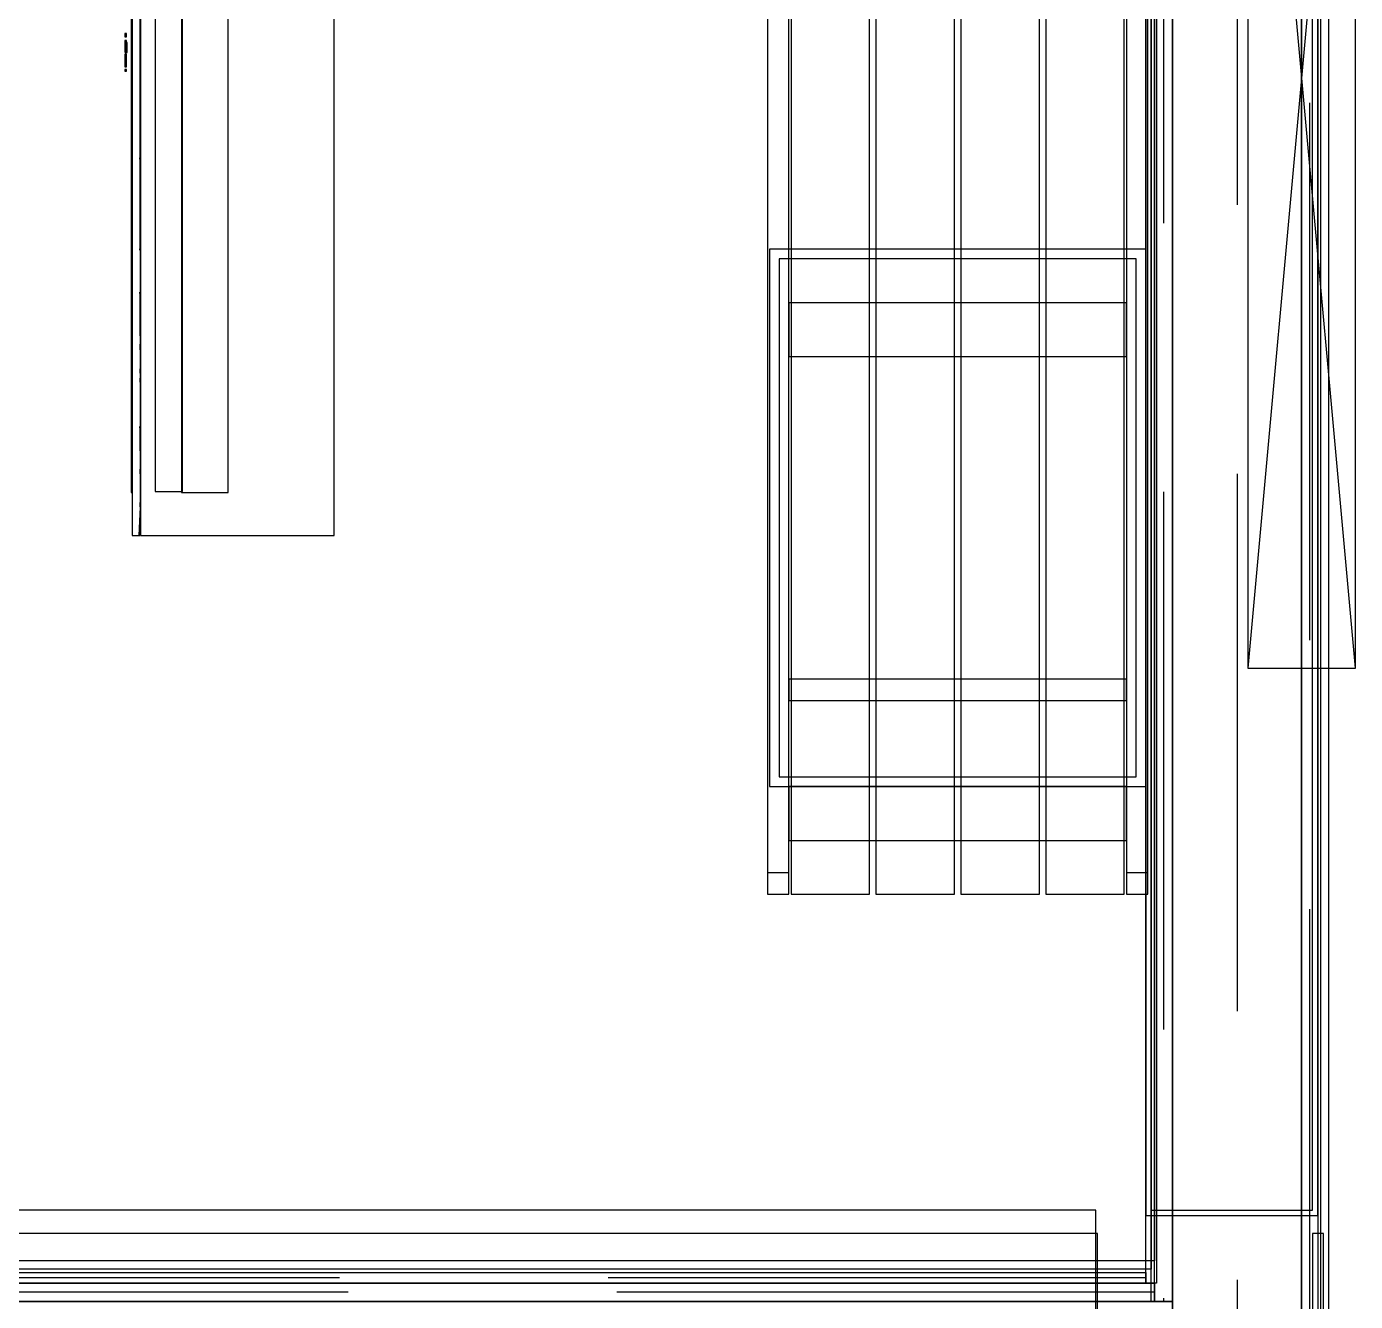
# Model space of a CAD drawing. Extents: x -23.2 to 18.8, y -18.4 to 11.3.
# Drawn here: x 2.718 to 3.954, y -8.394 to -7.208 of the extents above; entities that cross this region are included whole.
import ezdxf

# ---------------------------------------------------------------- set-up
doc = ezdxf.new("R2010")
doc.units = 0
doc.linetypes.add('DASHED', pattern=[0.75, 0.5, -0.25])
for name, color, linetype in [('BUILDINGELEMENTPROXY', 8, 'CONTINUOUS'), ('COVERING', 8, 'CONTINUOUS'), ('CUBIERTAS', 5, 'CONTINUOUS'), ('EJE_MUROS', 8, 'CONTINUOUS'), ('FURNISHINGELEMENT', 8, 'CONTINUOUS'), ('LOSAS', 3, 'CONTINUOUS'), ('MUROS', 7, 'CONTINUOUS'), ('VENTANAS', 4, 'CONTINUOUS'), ('VIGAS', 5, 'CONTINUOUS')]:
    doc.layers.add(name, color=color, linetype=linetype)

msp = doc.modelspace()

# ---------------------------------------------------------------- linework, layer by layer
at = {"layer": 'BUILDINGELEMENTPROXY'}
for p, q in [((2.8157, -6.7416, 6.098), (2.8157, -7.6816, 6.098)), ((2.8235, -7.6483, 6.1037), (2.8229, -6.7416, 6.104)), ((2.8237, -6.7416, 6.1032), (2.8237, -7.6816, 6.1032)), ((3.0038, -7.6816, 6.127), (3.0038, -6.7416, 6.127)), ((2.8149, -6.7816, 5.9478), (2.8149, -7.6416, 5.9478)), ((2.8157, -7.6416, 5.9478), (2.8157, -6.7816, 5.9478)), ((2.8372, -6.7826, 5.8813), (2.8372, -7.6406, 5.8813)), ((2.8618, -6.7816, 5.839), (2.8618, -7.2116, 5.839)), ((2.8627, -7.6406, 5.8395), (2.8627, -6.7826, 5.8395)), ((2.905, -7.6416, 5.8642), (2.905, -6.7816, 5.8642)), ((2.8089, -7.2146, 6.0344), (2.8089, -7.2178, 6.0344)), ((2.8107, -7.2146, 6.0344), (2.8089, -7.2146, 6.0344)), ((2.8089, -7.2178, 6.0344), (2.8107, -7.2178, 6.0344)), ((2.8107, -7.2178, 6.0344), (2.8107, -7.2146, 6.0344)), ((2.8235, -7.214, 6.1037), (2.8234, -7.2092, 6.1038)), ((2.8234, -7.2092, 6.1038), (2.8235, -7.2385, 6.1037)), ((2.8235, -7.214, 6.1037), (2.8234, -7.2092, 6.1038)), ((2.8234, -7.2092, 6.1038), (2.8235, -7.3181, 6.1037)), ((2.8235, -7.214, 6.1037), (2.8234, -7.2092, 6.1038)), ((2.8234, -7.2092, 6.1038), (2.8235, -7.3254, 6.1037)), ((2.8234, -7.2184, 6.1038), (2.8235, -7.214, 6.1037)), ((2.8234, -7.2184, 6.1038), (2.8235, -7.214, 6.1037)), ((2.8234, -7.2184, 6.1038), (2.8235, -7.214, 6.1037)), ((2.8235, -7.2229, 6.1037), (2.8234, -7.2184, 6.1038)), ((2.8235, -7.2229, 6.1037), (2.8234, -7.2184, 6.1038)), ((2.8235, -7.2229, 6.1037), (2.8234, -7.2184, 6.1038)), ((2.8618, -7.2116, 5.839), (2.8618, -7.6416, 5.839)), ((2.8089, -7.2211, 6.0344), (2.8089, -7.2319, 6.0344)), ((2.8107, -7.2211, 6.0344), (2.8089, -7.2211, 6.0344)), ((2.8089, -7.2319, 6.0344), (2.8107, -7.2319, 6.0344)), ((2.8091, -7.223, 6.028), (2.8091, -7.2315, 6.028)), ((2.8109, -7.223, 6.0281), (2.8091, -7.223, 6.028)), ((2.8091, -7.2315, 6.028), (2.8109, -7.2315, 6.0281)), ((2.8094, -7.223, 6.0212), (2.8094, -7.2322, 6.0212)), ((2.8112, -7.223, 6.0213), (2.8094, -7.223, 6.0212)), ((2.8107, -7.2319, 6.0344), (2.8107, -7.2211, 6.0344)), ((2.8109, -7.2315, 6.0281), (2.8109, -7.223, 6.0281)), ((2.8112, -7.2322, 6.0213), (2.8112, -7.223, 6.0213)), ((2.8234, -7.2336, 6.1038), (2.8235, -7.2275, 6.1037)), ((2.8234, -7.2336, 6.1038), (2.8235, -7.2275, 6.1037)), ((2.8234, -7.2336, 6.1038), (2.8235, -7.2275, 6.1037)), ((2.8235, -7.2275, 6.1037), (2.8235, -7.2229, 6.1037)), ((2.8235, -7.2275, 6.1037), (2.8235, -7.2229, 6.1037)), ((2.8235, -7.2275, 6.1037), (2.8235, -7.2229, 6.1037)), ((2.8089, -7.2338, 6.0344), (2.8089, -7.2456, 6.0344)), ((2.8107, -7.2338, 6.0344), (2.8089, -7.2338, 6.0344)), ((2.8094, -7.2322, 6.0212), (2.8112, -7.2322, 6.0213)), ((2.8107, -7.2456, 6.0344), (2.8107, -7.2338, 6.0344)), ((2.8235, -7.2385, 6.1037), (2.8234, -7.2336, 6.1038)), ((2.8235, -7.2385, 6.1037), (2.8234, -7.2336, 6.1038)), ((2.8235, -7.2385, 6.1037), (2.8234, -7.2336, 6.1038)), ((2.8235, -7.2451, 6.1037), (2.8235, -7.2385, 6.1037)), ((2.8235, -7.2451, 6.1037), (2.8235, -7.2385, 6.1037)), ((2.8089, -7.2456, 6.0344), (2.8107, -7.2456, 6.0344)), ((2.8089, -7.248, 6.0344), (2.8089, -7.2498, 6.0344)), ((2.8107, -7.248, 6.0344), (2.8089, -7.248, 6.0344)), ((2.8089, -7.2498, 6.0344), (2.8107, -7.2498, 6.0344)), ((2.8107, -7.2498, 6.0344), (2.8107, -7.248, 6.0344)), ((2.8234, -7.2568, 6.1038), (2.8235, -7.2501, 6.1037)), ((2.8234, -7.2568, 6.1038), (2.8235, -7.2501, 6.1037)), ((2.8235, -7.2501, 6.1037), (2.8235, -7.2451, 6.1037)), ((2.8235, -7.2501, 6.1037), (2.8235, -7.2451, 6.1037)), ((2.8235, -7.2619, 6.1038), (2.8234, -7.2568, 6.1038)), ((2.8235, -7.2619, 6.1038), (2.8234, -7.2568, 6.1038)), ((2.8235, -7.2694, 6.1038), (2.8235, -7.2619, 6.1038)), ((2.8235, -7.2694, 6.1038), (2.8235, -7.2619, 6.1038)), ((2.8234, -7.2864, 6.1038), (2.8235, -7.2814, 6.1037)), ((2.8234, -7.2864, 6.1038), (2.8235, -7.2814, 6.1037)), ((2.8235, -7.274, 6.1037), (2.8235, -7.2694, 6.1038)), ((2.8235, -7.274, 6.1037), (2.8235, -7.2694, 6.1038)), ((2.8235, -7.2814, 6.1037), (2.8235, -7.274, 6.1037)), ((2.8235, -7.2814, 6.1037), (2.8235, -7.274, 6.1037)), ((2.8235, -7.2908, 6.1037), (2.8234, -7.2864, 6.1038)), ((2.8235, -7.2908, 6.1037), (2.8234, -7.2864, 6.1038)), ((2.8234, -7.2951, 6.1038), (2.8235, -7.2908, 6.1037)), ((2.8234, -7.2951, 6.1038), (2.8235, -7.2908, 6.1037)), ((2.8235, -7.2996, 6.1037), (2.8234, -7.2951, 6.1038)), ((2.8235, -7.2996, 6.1037), (2.8234, -7.2951, 6.1038)), ((2.8235, -7.3062, 6.1037), (2.8235, -7.2996, 6.1037)), ((2.8235, -7.3062, 6.1037), (2.8235, -7.2996, 6.1037)), ((2.8235, -7.3107, 6.1038), (2.8235, -7.3062, 6.1037)), ((2.8235, -7.3107, 6.1038), (2.8235, -7.3062, 6.1037)), ((2.8235, -7.3181, 6.1037), (2.8235, -7.3107, 6.1038)), ((2.8235, -7.3181, 6.1037), (2.8235, -7.3107, 6.1038)), ((2.8235, -7.3254, 6.1037), (2.8235, -7.3181, 6.1037)), ((2.8235, -7.3361, 6.1038), (2.8229, -7.3302, 6.104)), ((2.8229, -7.3302, 6.104), (2.8235, -7.3915, 6.1037)), ((2.8235, -7.3361, 6.1038), (2.8229, -7.3302, 6.104)), ((2.8229, -7.3302, 6.104), (2.8235, -7.4103, 6.1038)), ((2.8235, -7.3361, 6.1038), (2.8229, -7.3302, 6.104)), ((2.8229, -7.3302, 6.104), (2.8229, -7.4161, 6.104)), ((2.8234, -7.3414, 6.1038), (2.8235, -7.3361, 6.1038)), ((2.8234, -7.3414, 6.1038), (2.8235, -7.3361, 6.1038)), ((2.8234, -7.3414, 6.1038), (2.8235, -7.3361, 6.1038)), ((2.8235, -7.3462, 6.1037), (2.8234, -7.3414, 6.1038)), ((2.8235, -7.3462, 6.1037), (2.8234, -7.3414, 6.1038)), ((2.8235, -7.3462, 6.1037), (2.8234, -7.3414, 6.1038)), ((2.8234, -7.3585, 6.1038), (2.8235, -7.3537, 6.1037)), ((2.8234, -7.3585, 6.1038), (2.8235, -7.3537, 6.1037)), ((2.8234, -7.3585, 6.1038), (2.8235, -7.3537, 6.1037)), ((2.8235, -7.3537, 6.1037), (2.8235, -7.3462, 6.1037)), ((2.8235, -7.3537, 6.1037), (2.8235, -7.3462, 6.1037)), ((2.8235, -7.3537, 6.1037), (2.8235, -7.3462, 6.1037)), ((2.8235, -7.3634, 6.1037), (2.8234, -7.3585, 6.1038)), ((2.8235, -7.3634, 6.1037), (2.8234, -7.3585, 6.1038)), ((2.8235, -7.3634, 6.1037), (2.8234, -7.3585, 6.1038)), ((2.8235, -7.37, 6.1037), (2.8235, -7.3634, 6.1037)), ((2.8235, -7.37, 6.1037), (2.8235, -7.3634, 6.1037)), ((2.8235, -7.37, 6.1037), (2.8235, -7.3634, 6.1037)), ((2.8234, -7.3818, 6.1038), (2.8235, -7.375, 6.1037)), ((2.8234, -7.3818, 6.1038), (2.8235, -7.375, 6.1037)), ((2.8234, -7.3818, 6.1038), (2.8235, -7.375, 6.1037)), ((2.8235, -7.375, 6.1037), (2.8235, -7.37, 6.1037)), ((2.8235, -7.375, 6.1037), (2.8235, -7.37, 6.1037)), ((2.8235, -7.375, 6.1037), (2.8235, -7.37, 6.1037)), ((2.8235, -7.3868, 6.1038), (2.8234, -7.3818, 6.1038)), ((2.8235, -7.3868, 6.1038), (2.8234, -7.3818, 6.1038)), ((2.8235, -7.3868, 6.1038), (2.8234, -7.3818, 6.1038)), ((2.8235, -7.3915, 6.1037), (2.8235, -7.3868, 6.1038)), ((2.8235, -7.3915, 6.1037), (2.8235, -7.3868, 6.1038)), ((2.8235, -7.3915, 6.1037), (2.8235, -7.3868, 6.1038)), ((2.8235, -7.3958, 6.1037), (2.8235, -7.3915, 6.1037)), ((2.8235, -7.3958, 6.1037), (2.8235, -7.3915, 6.1037)), ((2.8234, -7.4049, 6.1038), (2.8235, -7.4002, 6.1037)), ((2.8234, -7.4049, 6.1038), (2.8235, -7.4002, 6.1037)), ((2.8235, -7.4103, 6.1038), (2.8234, -7.4049, 6.1038)), ((2.8235, -7.4103, 6.1038), (2.8234, -7.4049, 6.1038)), ((2.8235, -7.4002, 6.1037), (2.8235, -7.3958, 6.1037)), ((2.8235, -7.4002, 6.1037), (2.8235, -7.3958, 6.1037)), ((2.8229, -7.4161, 6.104), (2.8235, -7.4103, 6.1038)), ((2.8235, -7.4255, 6.1038), (2.8235, -7.4209, 6.1037)), ((2.8235, -7.4209, 6.1037), (2.8235, -7.4503, 6.1037)), ((2.8235, -7.4303, 6.1037), (2.8235, -7.4255, 6.1038)), ((2.8235, -7.4356, 6.1037), (2.8235, -7.4303, 6.1037)), ((2.8235, -7.4409, 6.1037), (2.8235, -7.4356, 6.1037)), ((2.8235, -7.4456, 6.1038), (2.8235, -7.4409, 6.1037)), ((2.8235, -7.4503, 6.1037), (2.8235, -7.4456, 6.1038)), ((2.8235, -7.461, 6.1038), (2.8229, -7.4552, 6.104)), ((2.8229, -7.4552, 6.104), (2.8235, -7.4883, 6.1037)), ((2.8235, -7.461, 6.1038), (2.8229, -7.4552, 6.104)), ((2.8229, -7.4552, 6.104), (2.8235, -7.4948, 6.1037)), ((2.8235, -7.461, 6.1038), (2.8229, -7.4552, 6.104)), ((2.8229, -7.4552, 6.104), (2.8235, -7.5118, 6.1038)), ((2.8235, -7.461, 6.1038), (2.8229, -7.4552, 6.104)), ((2.8229, -7.4552, 6.104), (2.8234, -7.5287, 6.1038)), ((2.8235, -7.461, 6.1038), (2.8229, -7.4552, 6.104)), ((2.8229, -7.4552, 6.104), (2.8234, -7.5371, 6.1038)), ((2.8235, -7.461, 6.1038), (2.8229, -7.4552, 6.104)), ((2.8229, -7.4552, 6.104), (2.8235, -7.5751, 6.1037)), ((2.8234, -7.4663, 6.1038), (2.8235, -7.461, 6.1038)), ((2.8234, -7.4663, 6.1038), (2.8235, -7.461, 6.1038)), ((2.8234, -7.4663, 6.1038), (2.8235, -7.461, 6.1038)), ((2.8234, -7.4663, 6.1038), (2.8235, -7.461, 6.1038)), ((2.8234, -7.4663, 6.1038), (2.8235, -7.461, 6.1038)), ((2.8234, -7.4663, 6.1038), (2.8235, -7.461, 6.1038)), ((2.8235, -7.4711, 6.1037), (2.8234, -7.4663, 6.1038)), ((2.8235, -7.4711, 6.1037), (2.8234, -7.4663, 6.1038)), ((2.8235, -7.4711, 6.1037), (2.8234, -7.4663, 6.1038)), ((2.8235, -7.4711, 6.1037), (2.8234, -7.4663, 6.1038)), ((2.8235, -7.4711, 6.1037), (2.8234, -7.4663, 6.1038)), ((2.8235, -7.4711, 6.1037), (2.8234, -7.4663, 6.1038)), ((2.8234, -7.4834, 6.1038), (2.8235, -7.4786, 6.1037)), ((2.8234, -7.4834, 6.1038), (2.8235, -7.4786, 6.1037)), ((2.8234, -7.4834, 6.1038), (2.8235, -7.4786, 6.1037)), ((2.8234, -7.4834, 6.1038), (2.8235, -7.4786, 6.1037)), ((2.8234, -7.4834, 6.1038), (2.8235, -7.4786, 6.1037)), ((2.8234, -7.4834, 6.1038), (2.8235, -7.4786, 6.1037)), ((2.8235, -7.4786, 6.1037), (2.8235, -7.4711, 6.1037)), ((2.8235, -7.4786, 6.1037), (2.8235, -7.4711, 6.1037)), ((2.8235, -7.4786, 6.1037), (2.8235, -7.4711, 6.1037)), ((2.8235, -7.4786, 6.1037), (2.8235, -7.4711, 6.1037)), ((2.8235, -7.4786, 6.1037), (2.8235, -7.4711, 6.1037)), ((2.8235, -7.4786, 6.1037), (2.8235, -7.4711, 6.1037)), ((2.8235, -7.4883, 6.1037), (2.8234, -7.4834, 6.1038)), ((2.8235, -7.4883, 6.1037), (2.8234, -7.4834, 6.1038)), ((2.8235, -7.4883, 6.1037), (2.8234, -7.4834, 6.1038)), ((2.8235, -7.4883, 6.1037), (2.8234, -7.4834, 6.1038)), ((2.8235, -7.4883, 6.1037), (2.8234, -7.4834, 6.1038)), ((2.8235, -7.4883, 6.1037), (2.8234, -7.4834, 6.1038)), ((2.8235, -7.4948, 6.1037), (2.8235, -7.4883, 6.1037)), ((2.8235, -7.4948, 6.1037), (2.8235, -7.4883, 6.1037)), ((2.8235, -7.4948, 6.1037), (2.8235, -7.4883, 6.1037)), ((2.8235, -7.4948, 6.1037), (2.8235, -7.4883, 6.1037)), ((2.8235, -7.4948, 6.1037), (2.8235, -7.4883, 6.1037)), ((2.8234, -7.5067, 6.1038), (2.8235, -7.4998, 6.1037)), ((2.8234, -7.5067, 6.1038), (2.8235, -7.4998, 6.1037)), ((2.8234, -7.5067, 6.1038), (2.8235, -7.4998, 6.1037)), ((2.8234, -7.5067, 6.1038), (2.8235, -7.4998, 6.1037)), ((2.8235, -7.4998, 6.1037), (2.8235, -7.4948, 6.1037)), ((2.8235, -7.4998, 6.1037), (2.8235, -7.4948, 6.1037)), ((2.8235, -7.4998, 6.1037), (2.8235, -7.4948, 6.1037)), ((2.8235, -7.4998, 6.1037), (2.8235, -7.4948, 6.1037)), ((2.8235, -7.5118, 6.1038), (2.8234, -7.5067, 6.1038)), ((2.8235, -7.5118, 6.1038), (2.8234, -7.5067, 6.1038)), ((2.8235, -7.5118, 6.1038), (2.8234, -7.5067, 6.1038)), ((2.8235, -7.5118, 6.1038), (2.8234, -7.5067, 6.1038)), ((2.8235, -7.5191, 6.1037), (2.8235, -7.5118, 6.1038)), ((2.8235, -7.5191, 6.1037), (2.8235, -7.5118, 6.1038)), ((2.8235, -7.5191, 6.1037), (2.8235, -7.5118, 6.1038)), ((2.8234, -7.5287, 6.1038), (2.8235, -7.5237, 6.1037)), ((2.8234, -7.5287, 6.1038), (2.8235, -7.5237, 6.1037)), ((2.8234, -7.5287, 6.1038), (2.8235, -7.5237, 6.1037)), ((2.8235, -7.5329, 6.1037), (2.8234, -7.5287, 6.1038)), ((2.8235, -7.5329, 6.1037), (2.8234, -7.5287, 6.1038)), ((2.8235, -7.5237, 6.1037), (2.8235, -7.5191, 6.1037)), ((2.8235, -7.5237, 6.1037), (2.8235, -7.5191, 6.1037)), ((2.8235, -7.5237, 6.1037), (2.8235, -7.5191, 6.1037)), ((2.8234, -7.5371, 6.1038), (2.8235, -7.5329, 6.1037)), ((2.8234, -7.5371, 6.1038), (2.8235, -7.5329, 6.1037)), ((2.8235, -7.5416, 6.1037), (2.8234, -7.5371, 6.1038)), ((2.8235, -7.5467, 6.1037), (2.8235, -7.5416, 6.1037)), ((2.8235, -7.5528, 6.1038), (2.8235, -7.5467, 6.1037)), ((2.8235, -7.5606, 6.1038), (2.8235, -7.5528, 6.1038)), ((2.8235, -7.5678, 6.1037), (2.8235, -7.5606, 6.1038)), ((2.8235, -7.5751, 6.1037), (2.8235, -7.5678, 6.1037)), ((2.8235, -7.5859, 6.1038), (2.8229, -7.5801, 6.104)), ((2.8229, -7.5801, 6.104), (2.8234, -7.6222, 6.1038)), ((2.8235, -7.5859, 6.1038), (2.8229, -7.5801, 6.104)), ((2.8229, -7.5801, 6.104), (2.8235, -7.6271, 6.1037)), ((2.8235, -7.5859, 6.1038), (2.8229, -7.5801, 6.104)), ((2.8229, -7.5801, 6.104), (2.8235, -7.632, 6.1038)), ((2.8235, -7.5859, 6.1038), (2.8229, -7.5801, 6.104)), ((2.8229, -7.5801, 6.104), (2.8235, -7.6368, 6.1038)), ((2.8234, -7.5912, 6.1038), (2.8235, -7.5859, 6.1038)), ((2.8234, -7.5912, 6.1038), (2.8235, -7.5859, 6.1038)), ((2.8234, -7.5912, 6.1038), (2.8235, -7.5859, 6.1038)), ((2.8234, -7.5912, 6.1038), (2.8235, -7.5859, 6.1038)), ((2.8235, -7.5959, 6.1037), (2.8234, -7.5912, 6.1038)), ((2.8235, -7.5959, 6.1037), (2.8234, -7.5912, 6.1038)), ((2.8235, -7.5959, 6.1037), (2.8234, -7.5912, 6.1038)), ((2.8235, -7.5959, 6.1037), (2.8234, -7.5912, 6.1038)), ((2.8234, -7.6005, 6.1038), (2.8235, -7.5959, 6.1037)), ((2.8234, -7.6005, 6.1038), (2.8235, -7.5959, 6.1037)), ((2.8234, -7.6005, 6.1038), (2.8235, -7.5959, 6.1037)), ((2.8234, -7.6005, 6.1038), (2.8235, -7.5959, 6.1037)), ((2.8235, -7.6055, 6.1037), (2.8234, -7.6005, 6.1038)), ((2.8235, -7.6055, 6.1037), (2.8234, -7.6005, 6.1038)), ((2.8235, -7.6055, 6.1037), (2.8234, -7.6005, 6.1038)), ((2.8235, -7.6055, 6.1037), (2.8234, -7.6005, 6.1038)), ((2.8235, -7.6102, 6.1037), (2.8235, -7.6055, 6.1037)), ((2.8235, -7.6102, 6.1037), (2.8235, -7.6055, 6.1037)), ((2.8235, -7.6102, 6.1037), (2.8235, -7.6055, 6.1037)), ((2.8235, -7.6102, 6.1037), (2.8235, -7.6055, 6.1037)), ((2.8235, -7.6172, 6.1037), (2.8235, -7.6102, 6.1037)), ((2.8235, -7.6172, 6.1037), (2.8235, -7.6102, 6.1037)), ((2.8235, -7.6172, 6.1037), (2.8235, -7.6102, 6.1037)), ((2.8235, -7.6172, 6.1037), (2.8235, -7.6102, 6.1037)), ((2.8234, -7.6222, 6.1038), (2.8235, -7.6172, 6.1037)), ((2.8234, -7.6222, 6.1038), (2.8235, -7.6172, 6.1037)), ((2.8234, -7.6222, 6.1038), (2.8235, -7.6172, 6.1037)), ((2.8234, -7.6222, 6.1038), (2.8235, -7.6172, 6.1037)), ((2.8235, -7.6271, 6.1037), (2.8234, -7.6222, 6.1038)), ((2.8235, -7.6271, 6.1037), (2.8234, -7.6222, 6.1038)), ((2.8235, -7.6271, 6.1037), (2.8234, -7.6222, 6.1038)), ((2.8235, -7.632, 6.1038), (2.8235, -7.6271, 6.1037)), ((2.8235, -7.632, 6.1038), (2.8235, -7.6271, 6.1037)), ((2.8235, -7.6368, 6.1038), (2.8235, -7.632, 6.1038)), ((2.8149, -7.6416, 5.9478), (2.8157, -7.6416, 5.9478)), ((2.8235, -7.6483, 6.1037), (2.8221, -7.6816, 6.104)), ((2.8235, -7.6483, 6.1037), (2.8229, -7.6816, 6.104)), ((2.8234, -7.6528, 6.1038), (2.8235, -7.6483, 6.1037)), ((2.8234, -7.6528, 6.1038), (2.8235, -7.6483, 6.1037)), ((2.8235, -7.6483, 6.1037), (2.8234, -7.6621, 6.1038)), ((2.8234, -7.6528, 6.1038), (2.8235, -7.6483, 6.1037)), ((2.8234, -7.6528, 6.1038), (2.8235, -7.6483, 6.1037)), ((2.8234, -7.6528, 6.1038), (2.8235, -7.6483, 6.1037)), ((2.8235, -7.6483, 6.1037), (2.8235, -7.6573, 6.1037)), ((2.8372, -7.6406, 5.8813), (2.838, -7.6406, 5.8818)), ((2.838, -7.6406, 5.8818), (2.8627, -7.6406, 5.8395)), ((2.8618, -7.6416, 5.839), (2.905, -7.6416, 5.8642)), ((2.8235, -7.6573, 6.1037), (2.8234, -7.6528, 6.1038)), ((2.8235, -7.6573, 6.1037), (2.8234, -7.6528, 6.1038)), ((2.8235, -7.6573, 6.1037), (2.8234, -7.6528, 6.1038)), ((2.8235, -7.6573, 6.1037), (2.8234, -7.6528, 6.1038)), ((2.8235, -7.6573, 6.1037), (2.8234, -7.6528, 6.1038)), ((2.8234, -7.6621, 6.1038), (2.8235, -7.6573, 6.1037)), ((2.8234, -7.6621, 6.1038), (2.8235, -7.6573, 6.1037)), ((2.8234, -7.6621, 6.1038), (2.8235, -7.6573, 6.1037)), ((2.8234, -7.6621, 6.1038), (2.8235, -7.6573, 6.1037)), ((2.8235, -7.6662, 6.1037), (2.8234, -7.6621, 6.1038)), ((2.8235, -7.6662, 6.1037), (2.8234, -7.6621, 6.1038)), ((2.8235, -7.6662, 6.1037), (2.8234, -7.6621, 6.1038)), ((2.8229, -7.6816, 6.104), (2.8235, -7.675, 6.1037)), ((2.8229, -7.6816, 6.104), (2.8235, -7.675, 6.1037)), ((2.8229, -7.6816, 6.104), (2.8235, -7.675, 6.1037)), ((2.8235, -7.6703, 6.1037), (2.8235, -7.6662, 6.1037)), ((2.8235, -7.6703, 6.1037), (2.8235, -7.6662, 6.1037)), ((2.8235, -7.6703, 6.1037), (2.8235, -7.6662, 6.1037)), ((2.8235, -7.675, 6.1037), (2.8235, -7.6703, 6.1037)), ((2.8235, -7.675, 6.1037), (2.8235, -7.6703, 6.1037)), ((2.8235, -7.675, 6.1037), (2.8235, -7.6703, 6.1037)), ((2.8157, -7.6816, 6.098), (2.8209, -7.6816, 6.1036)), ((2.8209, -7.6816, 6.1036), (2.8221, -7.6816, 6.104)), ((2.8221, -7.6816, 6.104), (2.8229, -7.6816, 6.104)), ((2.8221, -7.6816, 6.104), (2.8229, -7.6816, 6.104)), ((2.8237, -7.6816, 6.1032), (2.8263, -7.6816, 6.1058)), ((2.8263, -7.6816, 6.1058), (2.8543, -7.6816, 6.1143)), ((2.8543, -7.6816, 6.1143), (2.8566, -7.6816, 6.1165)), ((2.8566, -7.6816, 6.1165), (2.8572, -7.6816, 6.1168)), ((2.8572, -7.6816, 6.1168), (2.8578, -7.6816, 6.117)), ((2.8578, -7.6816, 6.117), (2.9052, -7.6816, 6.1227)), ((2.9052, -7.6816, 6.1227), (2.9528, -7.6816, 6.1255)), ((2.9528, -7.6816, 6.1255), (3.0038, -7.6816, 6.127))]:
    msp.add_line(p, q, dxfattribs=at)
at = {"layer": 'COVERING'}
for p, q in [((3.7638, -8.3941), (3.7638, -6.1091)), ((3.9288, -6.1307), (3.9288, -8.5291)), ((-5.4478, -8.3941), (3.7638, -8.3941))]:
    msp.add_line(p, q, dxfattribs=at)
at = {"layer": 'CUBIERTAS'}
msp.add_line((3.9213, -6.1616, 3.6732), (3.9213, -8.5291, 3.6732), dxfattribs=at)
at = {"layer": 'EJE_MUROS', "linetype": 'DASHED'}
for p, q in [((3.8438, -6.1241), (3.8438, -8.5141)), ((3.7753, -6.1411), (3.7753, -8.3941)), ((3.9113, -8.5291), (3.9113, -6.1391)), ((3.7638, -6.1511), (3.7638, -8.3771)), ((3.7588, -8.3721), (1.8808, -8.3721)), ((3.7668, -8.3856), (1.8638, -8.3856))]:
    msp.add_line(p, q, dxfattribs=at)
at = {"layer": 'FURNISHINGELEMENT'}
for p, q in [((3.4068, -6.5152, 3.92), (3.4068, -8.0152, 3.92)), ((3.4268, -8.0152, 3.92), (3.4268, -6.5152, 3.92)), ((3.4288, -6.5152, 3.9198), (3.4288, -8.0152, 3.9198)), ((3.4288, -6.5152, 3.6398), (3.4288, -8.0152, 3.6398)), ((3.5018, -8.0152, 3.9198), (3.5018, -6.5152, 3.9198)), ((3.5018, -8.0152, 3.6398), (3.5018, -6.5152, 3.6398)), ((3.5078, -6.5152, 3.9198), (3.5078, -8.0152, 3.9198)), ((3.5078, -6.5152, 3.6398), (3.5078, -8.0152, 3.6398)), ((3.5808, -8.0152, 3.9198), (3.5808, -6.5152, 3.9198)), ((3.5808, -8.0152, 3.6398), (3.5808, -6.5152, 3.6398)), ((3.5868, -6.5152, 3.9198), (3.5868, -8.0152, 3.9198)), ((3.5868, -6.5152, 3.6398), (3.5868, -8.0152, 3.6398)), ((3.6598, -8.0152, 3.9198), (3.6598, -6.5152, 3.9198)), ((3.6598, -8.0152, 3.6398), (3.6598, -6.5152, 3.6398)), ((3.6658, -6.5152, 3.9198), (3.6658, -8.0152, 3.9198)), ((3.6658, -6.5152, 3.6398), (3.6658, -8.0152, 3.6398)), ((3.7388, -8.0152, 3.9198), (3.7388, -6.5152, 3.9198)), ((3.7388, -8.0152, 3.6398), (3.7388, -6.5152, 3.6398)), ((3.7408, -6.5152, 3.92), (3.7408, -8.0152, 3.92)), ((3.7608, -8.0152, 3.92), (3.7608, -6.5152, 3.92)), ((3.4068, -6.5352, 3.64), (3.4068, -7.9952, 3.64)), ((3.4268, -7.9952, 3.64), (3.4268, -6.5352, 3.64)), ((3.7408, -6.5352, 3.64), (3.7408, -7.9952, 3.64)), ((3.7608, -7.9952, 3.64), (3.7608, -6.5352, 3.64)), ((3.4088, -7.4152, 3.9567), (3.4088, -7.9152, 3.9567)), ((3.7588, -7.4152, 3.9567), (3.4088, -7.4152, 3.9567)), ((3.7588, -7.9152, 3.9567), (3.7588, -7.4152, 3.9567)), ((3.4178, -7.4242, 3.9308), (3.4178, -7.9062, 3.9308)), ((3.7498, -7.4242, 3.9308), (3.4178, -7.4242, 3.9308)), ((3.7498, -7.9062, 3.9308), (3.7498, -7.4242, 3.9308)), ((3.7408, -7.4652, 3.6323), (3.4268, -7.4652, 3.6323)), ((3.4268, -7.4652, 3.6323), (3.4268, -7.5152, 3.6323)), ((3.7408, -7.4652, 3.9123), (3.4268, -7.4652, 3.9123)), ((3.4268, -7.4652, 3.9123), (3.4268, -7.5152, 3.9123)), ((3.7408, -7.5152, 3.6323), (3.7408, -7.4652, 3.6323)), ((3.7408, -7.5152, 3.9123), (3.7408, -7.4652, 3.9123)), ((3.4268, -7.5152, 3.6323), (3.7408, -7.5152, 3.6323)), ((3.4268, -7.5152, 3.9123), (3.7408, -7.5152, 3.9123)), ((3.7408, -7.8152, 3.62), (3.4268, -7.8152, 3.62)), ((3.4268, -7.8152, 3.62), (3.4268, -7.8352, 3.62)), ((3.7408, -7.8352, 3.62), (3.7408, -7.8152, 3.62)), ((3.4268, -7.8352, 3.62), (3.7408, -7.8352, 3.62)), ((3.4178, -7.9062, 3.9308), (3.7498, -7.9062, 3.9308)), ((3.4088, -7.9152, 3.9567), (3.7588, -7.9152, 3.9567)), ((3.7408, -7.9152, 3.6323), (3.4268, -7.9152, 3.6323)), ((3.4268, -7.9152, 3.6323), (3.4268, -7.9652, 3.6323)), ((3.7408, -7.9152, 3.9123), (3.4268, -7.9152, 3.9123)), ((3.4268, -7.9152, 3.9123), (3.4268, -7.9652, 3.9123)), ((3.7408, -7.9652, 3.6323), (3.7408, -7.9152, 3.6323)), ((3.7408, -7.9652, 3.9123), (3.7408, -7.9152, 3.9123)), ((3.4268, -7.9652, 3.6323), (3.7408, -7.9652, 3.6323)), ((3.4268, -7.9652, 3.9123), (3.7408, -7.9652, 3.9123)), ((3.4068, -7.9952, 3.64), (3.4268, -7.9952, 3.64)), ((3.7408, -7.9952, 3.64), (3.7608, -7.9952, 3.64)), ((3.4068, -8.0152, 3.92), (3.4268, -8.0152, 3.92)), ((3.4288, -8.0152, 3.9198), (3.5018, -8.0152, 3.9198)), ((3.4288, -8.0152, 3.6398), (3.5018, -8.0152, 3.6398)), ((3.5078, -8.0152, 3.9198), (3.5808, -8.0152, 3.9198)), ((3.5078, -8.0152, 3.6398), (3.5808, -8.0152, 3.6398)), ((3.5868, -8.0152, 3.9198), (3.6598, -8.0152, 3.9198)), ((3.5868, -8.0152, 3.6398), (3.6598, -8.0152, 3.6398)), ((3.6658, -8.0152, 3.9198), (3.7388, -8.0152, 3.9198)), ((3.6658, -8.0152, 3.6398), (3.7388, -8.0152, 3.6398)), ((3.7408, -8.0152, 3.92), (3.7608, -8.0152, 3.92))]:
    msp.add_line(p, q, dxfattribs=at)
at = {"layer": 'LOSAS'}
for p, q in [((3.7668, -5.9562), (3.7668, -8.3562)), ((3.7638, -6.2891), (3.7638, -8.3641)), ((3.7668, -8.3562), (-5.4062, -8.3562)), ((3.7638, -8.3641), (-5.4178, -8.3641))]:
    msp.add_line(p, q, dxfattribs=at)
at = {"layer": 'MUROS'}
for p, q in [((3.7838, -8.5141), (3.7838, -6.1241)), ((3.9038, -6.1241), (3.9038, -8.5141)), ((3.7668, -8.3941), (3.7668, -6.1411)), ((3.7838, -6.1411), (3.7838, -8.3941)), ((3.9038, -8.5291), (3.9038, -6.1391)), ((3.9188, -6.1391), (3.9188, -8.5291)), ((3.7588, -8.3771), (3.7588, -6.1511)), ((3.7688, -6.1511), (3.7688, -8.3771)), ((1.8808, -8.3671), (3.7588, -8.3671)), ((3.7588, -8.3671), (3.7588, -8.3771)), ((1.8638, -8.3771), (3.7668, -8.3771)), ((3.7588, -8.3771), (1.8808, -8.3771)), ((3.7688, -8.3771), (3.7588, -8.3771)), ((3.7668, -8.3771), (3.7668, -8.3941)), ((1.8638, -8.3941), (3.7838, -8.3941)), ((3.7668, -8.3941), (1.8638, -8.3941)), ((3.7838, -8.3941), (3.7668, -8.3941)), ((3.7838, -8.3941), (3.7838, -8.5141))]:
    msp.add_line(p, q, dxfattribs=at)
at = {"layer": 'VENTANAS'}
for p, q in [((3.8538, -6.705), (3.8538, -7.805)), ((3.9538, -7.805), (3.8538, -6.705)), ((3.9538, -6.705), (3.8538, -7.805)), ((3.8538, -6.705), (3.8538, -7.805)), ((3.9538, -7.805), (3.8538, -6.705)), ((3.9538, -6.705), (3.8538, -7.805)), ((3.8538, -6.705), (3.8538, -7.805)), ((3.9538, -7.805), (3.8538, -6.705)), ((3.9538, -6.705), (3.8538, -7.805)), ((3.8538, -6.705), (3.8538, -7.805)), ((3.9538, -7.805), (3.8538, -6.705)), ((3.9538, -6.705), (3.8538, -7.805)), ((3.8538, -6.705), (3.8538, -7.805)), ((3.9538, -7.805), (3.8538, -6.705)), ((3.9538, -6.705), (3.8538, -7.805)), ((3.8538, -6.705), (3.8538, -7.805)), ((3.9538, -7.805), (3.8538, -6.705)), ((3.9538, -6.705), (3.8538, -7.805)), ((3.8538, -6.705), (3.8538, -7.805)), ((3.9538, -7.805), (3.8538, -6.705)), ((3.9538, -6.705), (3.8538, -7.805)), ((3.8538, -6.705), (3.8538, -7.805)), ((3.9538, -7.805), (3.8538, -6.705)), ((3.9538, -6.705), (3.8538, -7.805)), ((3.9538, -7.805), (3.9538, -6.705)), ((3.9538, -7.805), (3.9538, -6.705)), ((3.9538, -7.805), (3.9538, -6.705)), ((3.9538, -7.805), (3.9538, -6.705)), ((3.9538, -7.805), (3.9538, -6.705)), ((3.9538, -7.805), (3.9538, -6.705)), ((3.9538, -7.805), (3.9538, -6.705)), ((3.9538, -7.805), (3.9538, -6.705)), ((3.8538, -7.805), (3.9538, -7.805)), ((3.8538, -7.805), (3.9538, -7.805)), ((3.8538, -7.805), (3.9538, -7.805)), ((3.8538, -7.805), (3.9538, -7.805)), ((3.8538, -7.805), (3.9538, -7.805)), ((3.8538, -7.805), (3.9538, -7.805)), ((3.8538, -7.805), (3.9538, -7.805)), ((3.8538, -7.805), (3.9538, -7.805))]:
    msp.add_line(p, q, dxfattribs=at)
at = {"layer": 'VIGAS'}
for p, q in [((3.7588, -6.1191), (3.7588, -8.3141)), ((3.9189, -8.3141), (3.9189, -6.1191)), ((3.7638, -6.1291), (3.7638, -8.3091)), ((3.9138, -8.3091), (3.9138, -6.1291)), ((3.7122, -8.3091), (1.8849, -8.3091)), ((3.7122, -8.5091), (3.7122, -8.3091)), ((3.7588, -8.3141), (3.9189, -8.3141)), ((3.7638, -8.3091), (3.9138, -8.3091)), ((3.7138, -8.331), (1.8638, -8.331)), ((3.7138, -8.481), (3.7138, -8.331)), ((3.9242, -8.331), (3.9138, -8.331)), ((3.9138, -8.331), (3.9138, -8.481)), ((3.9242, -8.481), (3.9242, -8.331))]:
    msp.add_line(p, q, dxfattribs=at)

doc.saveas('drawing.dxf')
